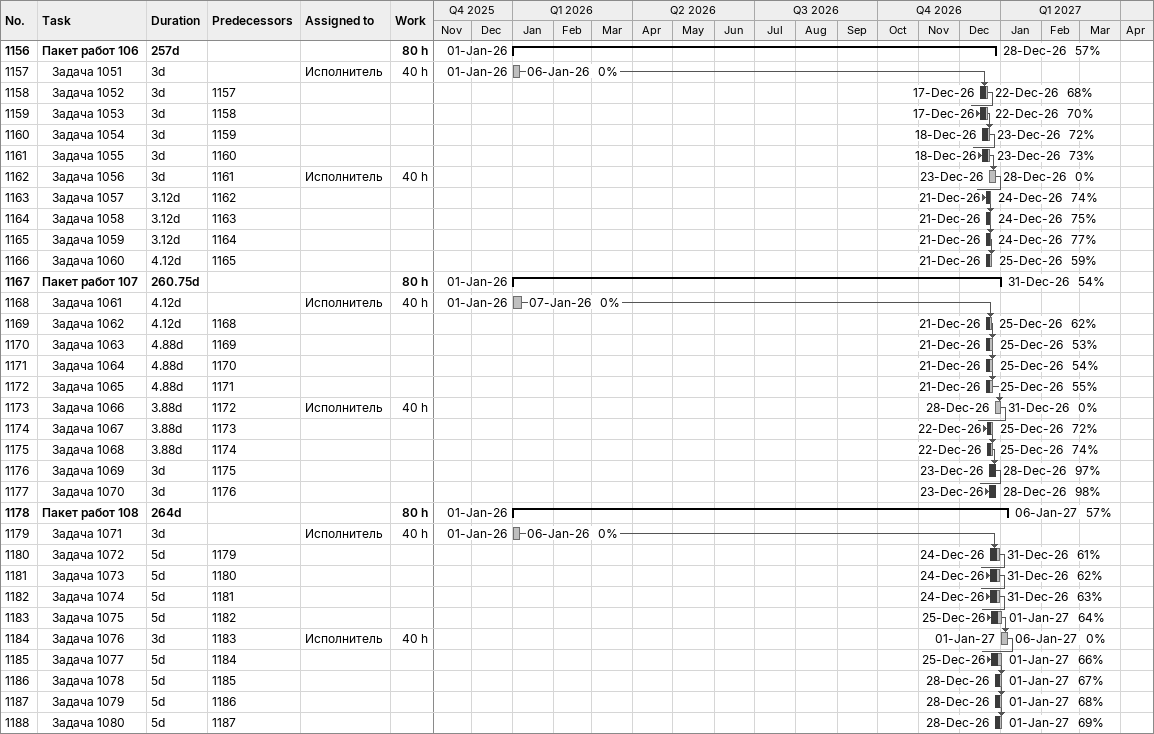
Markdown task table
| ID | Level | Task | Duration | Start | Finish | Predecessors | Resources | % complete | Work (h) |
|---|---|---|---|---|---|---|---|---|---|
| 1156 | 1 | **Пакет работ 106** | 257d | 2026-01-01 | 2026-12-28 |  |  | 57 | 80 |
| 1157 | 2 | Задача 1051 | 3d | 2026-01-01 | 2026-01-06 |  | Исполнитель | 0 | 40 |
| 1158 | 2 | Задача 1052 | 3d | 2026-12-17 | 2026-12-22 | 1157 |  | 68 |  |
| 1159 | 2 | Задача 1053 | 3d | 2026-12-17 | 2026-12-22 | 1158 |  | 70 |  |
| 1160 | 2 | Задача 1054 | 3d | 2026-12-18 | 2026-12-23 | 1159 |  | 72 |  |
| 1161 | 2 | Задача 1055 | 3d | 2026-12-18 | 2026-12-23 | 1160 |  | 73 |  |
| 1162 | 2 | Задача 1056 | 3d | 2026-12-23 | 2026-12-28 | 1161 | Исполнитель | 0 | 40 |
| 1163 | 2 | Задача 1057 | 3.12d | 2026-12-21 | 2026-12-24 | 1162 |  | 74 |  |
| 1164 | 2 | Задача 1058 | 3.12d | 2026-12-21 | 2026-12-24 | 1163 |  | 75 |  |
| 1165 | 2 | Задача 1059 | 3.12d | 2026-12-21 | 2026-12-24 | 1164 |  | 77 |  |
| 1166 | 2 | Задача 1060 | 4.12d | 2026-12-21 | 2026-12-25 | 1165 |  | 59 |  |
| 1167 | 1 | **Пакет работ 107** | 260.75d | 2026-01-01 | 2026-12-31 |  |  | 54 | 80 |
| 1168 | 2 | Задача 1061 | 4.12d | 2026-01-01 | 2026-01-07 |  | Исполнитель | 0 | 40 |
| 1169 | 2 | Задача 1062 | 4.12d | 2026-12-21 | 2026-12-25 | 1168 |  | 62 |  |
| 1170 | 2 | Задача 1063 | 4.88d | 2026-12-21 | 2026-12-25 | 1169 |  | 53 |  |
| 1171 | 2 | Задача 1064 | 4.88d | 2026-12-21 | 2026-12-25 | 1170 |  | 54 |  |
| 1172 | 2 | Задача 1065 | 4.88d | 2026-12-21 | 2026-12-25 | 1171 |  | 55 |  |
| 1173 | 2 | Задача 1066 | 3.88d | 2026-12-28 | 2026-12-31 | 1172 | Исполнитель | 0 | 40 |
| 1174 | 2 | Задача 1067 | 3.88d | 2026-12-22 | 2026-12-25 | 1173 |  | 72 |  |
| 1175 | 2 | Задача 1068 | 3.88d | 2026-12-22 | 2026-12-25 | 1174 |  | 74 |  |
| 1176 | 2 | Задача 1069 | 3d | 2026-12-23 | 2026-12-28 | 1175 |  | 97 |  |
| 1177 | 2 | Задача 1070 | 3d | 2026-12-23 | 2026-12-28 | 1176 |  | 98 |  |
| 1178 | 1 | **Пакет работ 108** | 264d | 2026-01-01 | 2027-01-06 |  |  | 57 | 80 |
| 1179 | 2 | Задача 1071 | 3d | 2026-01-01 | 2026-01-06 |  | Исполнитель | 0 | 40 |
| 1180 | 2 | Задача 1072 | 5d | 2026-12-24 | 2026-12-31 | 1179 |  | 61 |  |
| 1181 | 2 | Задача 1073 | 5d | 2026-12-24 | 2026-12-31 | 1180 |  | 62 |  |
| 1182 | 2 | Задача 1074 | 5d | 2026-12-24 | 2026-12-31 | 1181 |  | 63 |  |
| 1183 | 2 | Задача 1075 | 5d | 2026-12-25 | 2027-01-01 | 1182 |  | 64 |  |
| 1184 | 2 | Задача 1076 | 3d | 2027-01-01 | 2027-01-06 | 1183 | Исполнитель | 0 | 40 |
| 1185 | 2 | Задача 1077 | 5d | 2026-12-25 | 2027-01-01 | 1184 |  | 66 |  |
| 1186 | 2 | Задача 1078 | 5d | 2026-12-28 | 2027-01-01 | 1185 |  | 67 |  |
| 1187 | 2 | Задача 1079 | 5d | 2026-12-28 | 2027-01-01 | 1186 |  | 68 |  |
| 1188 | 2 | Задача 1080 | 5d | 2026-12-28 | 2027-01-01 | 1187 |  | 69 |  |
